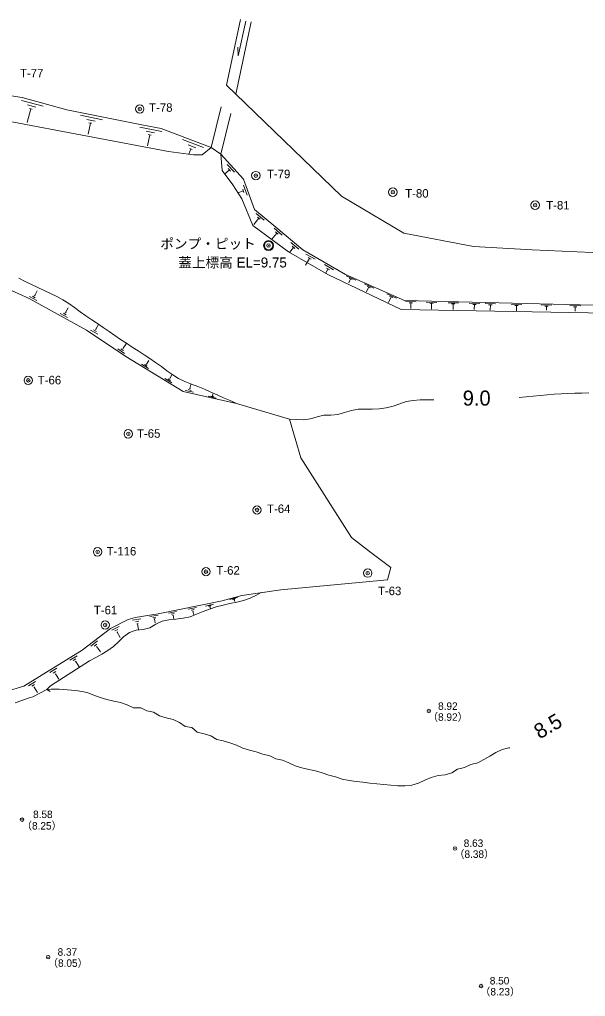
# Model space of a CAD drawing. Units: millimetres, scale not verified. Extents: x 56189 to 355068, y 31537 to 257017.
# Drawn here: x 237981 to 278406, y 187232 to 257017 of the extents above; entities that cross this region are included whole.
import ezdxf
from ezdxf.enums import TextEntityAlignment as Align

# ---------------------------------------------------------------- set-up
doc = ezdxf.new("R2010")
doc.units = ezdxf.units.MM
doc.header["$LTSCALE"] = 500
doc.header["$PDMODE"] = 32
doc.header["$PDSIZE"] = 250
doc.linetypes.add('DASHED_SPACED', pattern=[12, 6, -6])
doc.layers.add('0平面図-0通り芯', color=3, linetype='Continuous', lineweight=13)
doc.styles.add('MS-ゴシック-5.0-1.0', font='')
doc.styles.get('MS-ゴシック-5.0-1.0').set_extended_font_data('MS-ゴシック-5.0-1.0')

msp = doc.modelspace()

# ---------------------------------------------------------------- linework, layer by layer
at = {"layer": '0平面図-0通り芯'}
for p, q in [((253769, 257017), (252772.5, 252325.6)), ((253422, 251687.2), (254520.1, 256857.5)), ((254138.5, 256909.1), (253609.3, 254417.2)), ((253609.3, 254417.2), (253577.6, 255049.8)), ((252772.5, 252325.6), (253422, 251687.2)), ((235885.5, 251797.1), (238174.7, 251436.1)), ((238174.7, 251436.1), (241357.3, 250574.9)), ((253422, 251687.2), (260970, 244395.8)), ((241357.3, 250574.9), (246828.1, 249479.6)), ((248622.7, 247590.1), (237046.2, 249775.2)), ((246828.1, 249479.6), (248100.3, 249236.6)), ((248100.3, 249236.6), (251668.3, 247870.7)), ((251668.3, 247870.7), (251037.8, 247357.2)), ((252356.5, 247388.2), (251668.3, 247870.7)), ((250402.8, 247351.7), (248622.7, 247590.1)), ((251037.8, 247357.2), (250402.8, 247351.7)), ((252356.5, 247388.2), (252444.7, 246226.4)), ((252356.5, 247388.2), (253974.2, 245604.8)), ((252444.7, 246226.4), (253215.6, 245217.2)), ((253215.6, 245217.2), (253859.4, 244206.7)), ((253974.2, 245604.8), (254755, 243452.5)), ((260970, 244395.8), (265438.1, 241767.7)), ((253859.4, 244206.7), (254638, 242308.5)), ((254755, 243452.5), (256290, 242195.9)), ((254638, 242308.5), (257194.5, 240425.7)), ((256290, 242195.9), (258209.4, 240561.5)), ((265438.1, 241767.7), (270399.8, 240794.9)), ((270399.8, 240794.9), (274592.8, 240577.5)), ((238681, 237089), (231668.5, 240203)), ((257194.5, 240425.7), (260002.8, 238799.1)), ((258209.4, 240561.5), (261272.8, 238810.2)), ((286302.2, 240007), (274592.8, 240577.5)), ((260002.8, 238799.1), (265231.8, 236304.6)), ((261272.8, 238810.2), (265480.2, 236941.9)), ((238378.1, 238309.6), (237930.2, 238531.1)), ((238827.1, 238089.5), (238378.1, 238309.6)), ((239280.3, 237876.4), (238827.1, 238089.5)), ((239736.7, 237669), (239280.3, 237876.4)), ((240191.4, 237458.8), (239736.7, 237669)), ((240639.2, 237237), (240191.4, 237458.8)), ((242764.7, 234838.5), (238681, 237089)), ((241075.2, 236994.8), (240639.2, 237237)), ((241496, 236726.5), (241075.2, 236994.8)), ((241906.2, 236440.1), (241496, 236726.5)), ((284892, 236468.6), (265480.2, 236941.9)), ((242312.9, 236147.8), (241906.2, 236440.1)), ((242722.3, 235860), (242312.9, 236147.8)), ((265231.8, 236304.6), (284539.5, 235965.1)), ((243134.7, 235577.3), (242722.3, 235860)), ((243548.2, 235296.7), (243134.7, 235577.3)), ((243961.3, 235015.2), (243548.2, 235296.7)), ((245575.2, 232958), (242764.7, 234838.5)), ((244374, 234733), (243961.3, 235015.2)), ((244787.2, 234451.4), (244374, 234733)), ((245201.8, 234171.8), (244787.2, 234451.4)), ((245618.8, 233895.5), (245201.8, 234171.8)), ((246037.4, 233621.9), (245618.8, 233895.5)), ((246456.6, 233349.3), (246037.4, 233621.9)), ((246874.8, 233075.9), (246456.6, 233349.3)), ((249661.3, 230453.6), (245575.2, 232958)), ((247291, 232799.7), (246874.8, 233075.9)), ((247703.5, 232517.6), (247291, 232799.7)), ((248111, 232226.1), (247703.5, 232517.6)), ((248513.8, 231925.9), (248111, 232226.1)), ((248921, 231633.6), (248513.8, 231925.9)), ((249344, 231370.6), (248921, 231633.6)), ((249791.4, 231153.4), (249344, 231370.6)), ((250256.6, 230969.5), (249791.4, 231153.4)), ((253478.9, 229597.8), (249661.3, 230453.6)), ((250727.9, 230795.8), (250256.6, 230969.5)), ((251193.5, 230610.3), (250727.9, 230795.8)), ((251651, 230408.2), (251193.5, 230610.3)), ((252105, 230199.4), (251651, 230408.2)), ((276659.3, 230280.4), (277158.2, 230306.2)), ((277158.2, 230306.2), (277657.2, 230324.6)), ((277657.2, 230324.6), (278156.5, 230335.4)), ((278156.5, 230335.4), (278656, 230339.4)), ((252560.4, 229993.5), (252105, 230199.4)), ((253018.8, 229794), (252560.4, 229993.5)), ((253478.9, 229597.8), (253018.8, 229794)), ((257260.1, 228478.9), (253478.9, 229597.8)), ((265135.5, 229567.2), (265609.3, 229721.1)), ((265609.3, 229721.1), (266095.8, 229813.9)), ((266095.8, 229813.9), (266593.6, 229853.7)), ((266593.6, 229853.7), (267098.9, 229858.7)), ((267098.9, 229858.7), (267574.2, 229847.9)), ((273668.9, 230028.1), (274167.1, 230076.4)), ((274167.1, 230076.4), (274665.4, 230123.6)), ((274665.4, 230123.6), (275163.7, 230168.7)), ((275163.7, 230168.7), (275662.1, 230210.6)), ((275662.1, 230210.6), (276160.6, 230248.2)), ((276160.6, 230248.2), (276659.3, 230280.4)), ((260722.2, 228804.2), (261205, 228941.1)), ((261205, 228941.1), (261685.1, 229096.3)), ((261685.1, 229096.3), (262173.3, 229183.5)), ((262173.3, 229183.5), (262673.2, 229183.6)), ((262673.2, 229183.6), (263177.4, 229173.2)), ((263177.4, 229173.2), (263679.3, 229204.3)), ((263679.3, 229204.3), (264175.2, 229281.1)), ((264175.2, 229281.1), (264661.3, 229403.8)), ((264661.3, 229403.8), (265135.5, 229567.2)), ((258085, 225700.9), (257260.1, 228478.9)), ((257260.1, 228478.9), (257766.4, 228438.6)), ((257766.4, 228438.6), (258268.3, 228430.8)), ((258268.3, 228430.8), (258761.6, 228488.1)), ((258761.6, 228488.1), (259244.1, 228625)), ((259244.1, 228625), (259728.1, 228750.9)), ((259728.1, 228750.9), (260226.5, 228767)), ((260226.5, 228767), (260722.2, 228804.2)), ((261690.8, 220017.1), (258085, 225700.9)), ((262969.6, 219012.2), (261690.8, 220017.1)), ((264503.5, 217882.6), (262969.6, 219012.2)), ((264257.3, 216991.4), (264503.5, 217882.6)), ((256643.1, 216289.9), (264257.3, 216991.4)), ((252459, 215491.4), (253852.5, 215884.6)), ((253852.5, 215884.6), (256643.1, 216289.9)), ((253984.8, 215505.2), (254451.8, 215675.1)), ((254451.8, 215675.1), (254901.8, 215896.8)), ((254901.8, 215896.8), (255247.5, 216087.2)), ((247894.9, 214562.5), (252459, 215491.4)), ((251556.5, 214904), (252032.4, 215058.3)), ((252032.4, 215058.3), (252515.3, 215190.9)), ((252515.3, 215190.9), (253003.9, 215303.7)), ((253003.9, 215303.7), (253496.8, 215399.2)), ((253496.8, 215399.2), (253984.8, 215505.2)), ((245739.3, 214162.7), (246246.1, 214294.1)), ((246246.1, 214294.1), (247894.9, 214562.5)), ((249155.5, 214193.9), (249666, 214250.8)), ((249666, 214250.8), (250159.5, 214356.4)), ((250159.5, 214356.4), (250628.5, 214529.3)), ((250628.5, 214529.3), (251089.1, 214725.7)), ((251089.1, 214725.7), (251556.5, 214904)), ((244474.9, 213516.6), (245739.3, 214162.7)), ((246819.4, 213442.8), (247295.8, 213554.6)), ((247295.8, 213554.6), (247708.8, 213838)), ((247708.8, 213838), (248158.2, 214035.4)), ((248158.2, 214035.4), (248646.6, 214138.1)), ((248646.6, 214138.1), (249155.5, 214193.9)), ((242456.3, 211975), (244474.9, 213516.6)), ((245064, 212578.9), (245418.2, 212933.1)), ((245418.2, 212933.1), (245834.5, 213220.7)), ((245834.5, 213220.7), (246309.7, 213393.4)), ((246309.7, 213393.4), (246819.4, 213442.8)), ((244299.4, 211948.7), (244699.8, 212242.5)), ((244699.8, 212242.5), (245064, 212578.9)), ((238287.6, 209398.5), (242456.3, 211975)), ((243425.9, 211446.9), (243871.7, 211687.1)), ((243871.7, 211687.1), (244299.4, 211948.7)), ((240192.5, 209415.1), (242970.9, 211217.4)), ((242970.9, 211217.4), (243425.9, 211446.9)), ((237021, 209006.5), (238287.6, 209398.5)), ((239940.7, 209158.9), (240192.5, 209415.1)), ((238929.2, 208642.1), (239940.7, 209158.9)), ((239940.7, 209158.9), (240234.3, 209181.9)), ((239940.7, 209158.9), (240173.1, 209017.8)), ((240234.3, 209181.9), (240527.8, 209190.9)), ((240527.8, 209190.9), (240821, 209178.9)), ((240821, 209178.9), (241114.2, 209153.7)), ((241114.2, 209153.7), (241407.7, 209125.1)), ((241407.7, 209125.1), (241701.7, 209101.1)), ((241701.7, 209101.1), (241995.3, 209078.1)), ((241995.3, 209078.1), (242287.3, 209046.5)), ((242287.3, 209046.5), (242576.7, 208997.2)), ((242576.7, 208997.2), (242863.7, 208932.2)), ((242863.7, 208932.2), (243290.1, 208762.4)), ((243290.1, 208762.4), (243738.5, 208577.9)), ((237659.5, 208208.6), (238133.8, 208366.4)), ((238133.8, 208366.4), (238606.6, 208529.3)), ((238606.6, 208529.3), (238929.2, 208642.1)), ((243738.5, 208577.9), (244225.8, 208448.4)), ((244225.8, 208448.4), (244709.5, 208324.5)), ((244709.5, 208324.5), (245200.6, 208224.3)), ((245200.6, 208224.3), (245674.4, 208061.6)), ((245674.4, 208061.6), (246132.7, 207845.5)), ((246132.7, 207845.5), (246637.4, 207847.4)), ((246637.4, 207847.4), (247071, 207628.1)), ((247071, 207628.1), (247547, 207543.2)), ((247547, 207543.2), (247986.6, 207288.2)), ((247986.6, 207288.2), (248457.8, 207136)), ((248457.8, 207136), (248944.9, 207010.7)), ((248944.9, 207010.7), (249399.3, 206805.3)), ((249399.3, 206805.3), (249817.6, 206525.1)), ((249817.6, 206525.1), (250293.2, 206435.2)), ((250293.2, 206435.2), (250678.8, 206122.6)), ((250678.8, 206122.6), (251165.9, 205989.7)), ((251165.9, 205989.7), (251642.5, 205838.9)), ((251642.5, 205838.9), (252065.8, 205579.3)), ((252065.8, 205579.3), (252523.5, 205481.9)), ((252523.5, 205481.9), (252998, 205343)), ((252998, 205343), (253476.2, 205194.2)), ((253476.2, 205194.2), (253924.7, 204972.8)), ((253924.7, 204972.8), (254401.1, 204821.7)), ((254401.1, 204821.7), (254886.8, 204703.4)), ((254886.8, 204703.4), (255360, 204541.9)), ((255360, 204541.9), (255849.7, 204429.8)), ((271577.3, 204400.5), (271997.8, 204670.5)), ((271997.8, 204670.5), (272456.3, 204861.7)), ((272456.3, 204861.7), (272940.9, 204987.4)), ((272940.9, 204987.4), (272998.2, 205002.2)), ((255849.7, 204429.8), (256295.8, 204208.8)), ((256295.8, 204208.8), (256760.5, 204103.4)), ((256760.5, 204103.4), (257218.9, 203922.6)), ((257218.9, 203922.6), (257671.5, 203714)), ((269763.1, 203593.6), (270221.5, 203794)), ((270221.5, 203794), (270708.4, 203918.1)), ((270708.4, 203918.1), (271137.3, 204162.4)), ((271137.3, 204162.4), (271577.3, 204400.5)), ((257671.5, 203714), (258150.2, 203569)), ((258150.2, 203569), (258636.2, 203453.1)), ((258636.2, 203453.1), (259124.3, 203341.1)), ((259124.3, 203341.1), (259604.9, 203208.9)), ((259604.9, 203208.9), (260070.5, 203035.4)), ((267874.3, 203006.3), (268379.4, 203074.7)), ((268379.4, 203074.7), (268855.9, 203206.8)), ((268855.9, 203206.8), (269274.9, 203475.7)), ((269274.9, 203475.7), (269763.1, 203593.6)), ((260070.5, 203035.4), (260556.2, 202913.5)), ((260556.2, 202913.5), (261029.9, 202752.6)), ((261029.9, 202752.6), (261520, 202658.1)), ((261520, 202658.1), (262017.5, 202596.3)), ((262017.5, 202596.3), (262512.8, 202528)), ((262512.8, 202528), (263008.7, 202468.3)), ((263008.7, 202468.3), (263506.3, 202419.4)), ((263506.3, 202419.4), (264004, 202368.7)), ((266000.2, 202329.2), (266477.4, 202472.9)), ((266477.4, 202472.9), (266932.3, 202682.4)), ((266932.3, 202682.4), (267392.5, 202875.5)), ((267392.5, 202875.5), (267874.3, 203006.3)), ((264004, 202368.7), (264501.3, 202314.3)), ((264501.3, 202314.3), (264999.7, 202275)), ((264999.7, 202275), (265501, 202272.2)), ((265501, 202272.2), (266000.2, 202329.2))]:
    msp.add_line(p, q, dxfattribs=at)
at = {"layer": '0平面図-0通り芯', "linetype": 'DASHED_SPACED'}
for p, q in [((251668.3, 247870.7), (252772.5, 252325.6)), ((252356.5, 247388.2), (253533.5, 252137))]:
    msp.add_line(p, q, dxfattribs=at)
at = {"layer": '0平面図-0通り芯', "color": 4}
for p, q in [((239668.6, 250824.7), (238124.1, 251242.6)), ((238791.9, 250647.5), (238523, 249654.2)), ((239133.7, 250762.2), (238554.5, 250919)), ((238888.4, 250621.4), (238695.3, 250673.6)), ((243904.1, 249861), (242335.2, 250175.1)), ((243374.5, 249763.1), (242786.2, 249880.9)), ((243041.1, 249625.9), (242883, 248836.4)), ((243139.2, 249606.2), (242943, 249645.5)), ((248139.3, 249025.6), (246567.7, 249325.7)), ((247610.7, 248922.9), (247021.3, 249035.5)), ((247278.5, 248782.7), (247129.2, 248001)), ((247376.7, 248764), (247180.3, 248801.5)), ((251117.8, 247867.3), (249623.5, 248439.4)), ((250579.3, 247859.3), (250019, 248073.8)), ((250227.6, 247779.8), (250080.3, 247394.9)), ((250321, 247744), (250134.2, 247815.5)), ((253325.7, 246107.5), (252821.9, 246663.1)), ((253052.2, 246197), (252884.3, 246382.2)), ((252968.2, 246289.6), (252630.5, 245983.2)), ((254231.5, 244477.9), (253975.7, 245182.9)), ((253969.6, 244781.8), (253582.5, 244641.3)), ((254012.2, 244664.3), (253927, 244899.3)), ((255452.9, 242697.1), (254872.5, 243172.1)), ((255169.1, 242745.2), (254975.7, 242903.5)), ((255072.4, 242824.4), (254711.4, 242383.3)), ((256362.1, 241760.1), (255992.6, 241326.1)), ((256740.1, 241625.5), (256169, 242111.7)), ((256457.3, 241679.1), (256267, 241841.2)), ((257940.3, 240603.5), (257369.2, 241089.7)), ((257657.5, 240657.1), (257467.2, 240819.2)), ((257562.3, 240738.1), (257262.7, 240386.2)), ((259091.6, 239893), (258440.6, 240265.2)), ((258695.4, 239955.4), (258412.5, 239460.5)), ((258803.9, 239893.4), (258586.8, 240017.4)), ((260413.1, 239137.5), (259762, 239509.8)), ((260016.8, 239199.9), (259833.8, 238879.8)), ((260125.4, 239137.9), (259908.3, 239262)), ((262003.8, 238403.5), (261318.3, 238707.9)), ((261630.6, 238487.2), (261508.9, 238213)), ((261744.9, 238436.5), (261516.4, 238537.9)), ((263300.5, 237827.7), (262615.1, 238132.1)), ((239032.9, 237323.2), (239098.5, 237287)), ((239065.7, 237305.1), (239246.7, 237633.6)), ((262927.3, 237911.4), (262769.6, 237556)), ((263041.6, 237860.6), (262813.1, 237962.1)), ((264901.6, 237116.7), (264216.2, 237421.1)), ((238682.3, 237231), (239207.8, 236941.4)), ((238906.8, 237250), (239103.9, 237141.4)), ((264528.5, 237200.4), (264348.5, 236795)), ((264642.7, 237149.6), (264414.2, 237251.1)), ((266310.5, 236846.6), (265560.8, 236864.9)), ((266058.8, 236777.7), (265808.8, 236783.8)), ((265933.8, 236780.7), (265924.1, 236381.6)), ((267783.5, 236810.7), (267033.8, 236828.9)), ((267531.8, 236741.8), (267281.8, 236747.9)), ((267406.8, 236744.8), (267396.7, 236330.2)), ((269338.8, 236772.8), (268589, 236791)), ((269087.1, 236703.9), (268837.1, 236710)), ((268962.1, 236706.9), (268952.3, 236305.4)), ((270853.2, 236735.9), (270103.5, 236754.1)), ((270601.5, 236667), (270351.5, 236673)), ((270476.5, 236670), (270467.5, 236297.2)), ((271991.3, 236708.1), (271241.6, 236726.4)), ((271739.6, 236639.2), (271489.6, 236645.3)), ((271614.6, 236642.3), (271605, 236246.1)), ((273856, 236662.6), (273106.2, 236680.9)), ((273604.2, 236593.8), (273354.3, 236599.9)), ((273479.2, 236596.8), (273469.9, 236212)), ((276001, 236610.4), (275251.3, 236628.6)), ((278046.2, 236560.5), (277296.4, 236578.8)), ((240890.6, 236014), (241416.1, 235724.5)), ((241115.2, 236033), (241312.2, 235924.4)), ((241241.2, 236106.3), (241306.9, 236070.1)), ((241274, 236088.2), (241455, 236416.6)), ((275749.3, 236541.5), (275499.3, 236547.5)), ((275624.3, 236544.5), (275617, 236244.6)), ((277794.5, 236491.6), (277544.5, 236497.7)), ((277669.5, 236494.7), (277662.2, 236194.8)), ((243429.4, 234900.4), (243610.4, 235228.8)), ((243046, 234826.2), (243571.5, 234536.7)), ((243270.6, 234845.2), (243467.6, 234736.6)), ((243396.6, 234918.5), (243462.3, 234882.3)), ((245380.4, 233539.6), (245588.9, 233851.3)), ((244992, 233498.7), (245490.6, 233165)), ((245217.3, 233498.3), (245404.3, 233373.2)), ((245349.2, 233560.5), (245411.5, 233518.8)), ((246689.2, 232392.5), (247200.7, 232079)), ((247017.5, 232425.9), (247081.4, 232386.7)), ((247049.5, 232406.3), (247206.2, 232662.1)), ((246901.3, 232379.8), (247093.1, 232262.2)), ((248354.5, 231371.8), (248866.1, 231058.2)), ((248566.6, 231359), (248758.5, 231241.5)), ((248682.9, 231405.1), (248746.8, 231365.9)), ((248714.8, 231385.5), (248871.6, 231641.3)), ((249817.8, 230520.9), (250403.3, 230389.7)), ((250022.7, 230577.5), (250242.2, 230528.3)), ((250117.7, 230658.7), (250190.9, 230642.3)), ((250154.3, 230650.5), (250219.9, 230943.2)), ((251452.6, 230103.3), (252038.1, 229972)), ((251646.5, 230111.1), (251866, 230061.8)), ((251730.6, 230143.4), (251803.8, 230127)), ((251767.2, 230135.2), (251800, 230281.6)), ((253580.1, 215755.8), (253002.6, 215592.8)), ((253413.1, 215656.7), (253196.6, 215595.6)), ((250616.6, 215014.4), (250028.7, 214894.8)), ((251837, 215264), (251259.5, 215101)), ((251670.1, 215164.9), (251453.6, 215103.8)), ((251611.5, 215096.4), (251539.3, 215076.1)), ((251575.4, 215086.2), (251616.1, 214941.9)), ((253354.6, 215588.2), (253282.4, 215567.9)), ((253318.5, 215578), (253359.2, 215433.7)), ((247886.3, 214459.8), (247294.1, 214363.4)), ((247717.3, 214331), (247495.3, 214294.8)), ((249201.7, 214726.4), (248613.7, 214606.8)), ((249037.9, 214591.1), (248817.4, 214546.2)), ((248984.3, 214478.1), (248910.8, 214463.1)), ((248947.6, 214470.6), (249007.4, 214176.6)), ((250452.9, 214879), (250232.4, 214834.1)), ((250399.3, 214766.1), (250325.8, 214751.1)), ((250362.6, 214758.6), (250422.4, 214464.6)), ((245097.5, 213666.4), (244563.2, 213393.4)), ((246654.2, 214208.6), (246062, 214112.2)), ((246493.3, 214030.4), (246271.2, 213994.3)), ((246443.4, 213870.3), (246369.3, 213858.2)), ((246406.3, 213864.3), (246478.6, 213420.1)), ((247659.4, 214220.2), (247585.3, 214208.2)), ((247622.4, 214214.2), (247670.5, 213918.1)), ((244998.8, 213447.5), (244798.4, 213345.1)), ((245000.3, 213279.8), (244933.5, 213245.6)), ((244966.9, 213262.7), (245171.6, 212862)), ((243557, 212626.9), (243080.1, 212262.7)), ((243499, 212393.9), (243320.2, 212257.3)), ((243530.5, 212229.1), (243470.9, 212183.6)), ((243500.7, 212206.4), (243773.8, 211848.8)), ((242095, 211575.4), (241584.6, 211259.9)), ((242014.4, 211349.2), (241823, 211230.9)), ((242029.4, 211182.1), (241965.6, 211142.7)), ((241997.5, 211162.4), (242234.1, 210779.6)), ((240648.6, 210681.4), (240138.2, 210366)), ((240568, 210455.2), (240376.6, 210337)), ((240583, 210288.2), (240519.2, 210248.8)), ((240551.1, 210268.5), (240787.7, 209885.7)), ((239121.8, 209737.7), (238611.4, 209422.3)), ((239041.1, 209511.5), (238849.7, 209393.3)), ((239056.2, 209344.5), (238992.4, 209305.1)), ((239024.3, 209324.8), (239260.9, 208942))]:
    msp.add_line(p, q, dxfattribs=at)
at = {"layer": '0平面図-0通り芯'}
for centre, radius in [((246570.6, 250626.7), 300), ((254861, 245866.7), 300), ((264647.5, 244686.5), 300), ((274813, 243759), 300), ((255769.6, 240872), 350), ((255769.6, 240872), 300), ((238606, 231244.1), 300), ((245747.5, 227421.8), 300), ((254944.2, 221983.3), 300), ((243559.8, 218991), 300), ((251298.7, 217574.5), 300), ((262854.3, 217474.2), 300), ((244100.9, 213768.8), 300)]:
    msp.add_circle(centre, radius, dxfattribs=at)
at = {"layer": '0平面図-0通り芯', "color": 7}
for p in [(246570.6, 250626.7), (254861, 245866.7), (264647.5, 244686.5), (274813, 243759), (255769.6, 240872), (238606, 231244.1), (245747.5, 227421.8), (254944.2, 221983.3), (243559.8, 218991), (251298.7, 217574.5), (262854.3, 217474.2), (244100.9, 213768.8), (267220.2, 207627), (238158.2, 199862.3), (269084.2, 197802.2), (240022.1, 190037.6), (270948.1, 187977.5)]:
    msp.add_point(p, dxfattribs=at)

# ---------------------------------------------------------------- texts
at = {"layer": '0平面図-0通り芯', "color": 4, "style": 'MS-ゴシック-5.0-1.0'}
for s, height, p in [('T-77', 607.6, (238014.4, 252703.1)), ('T-78', 607.6, (247237.5, 250245.8)), ('T-79', 607.6, (255652.9, 245499.6)), ('T-80', 607.6, (265530.5, 244113.7)), ('T-81', 607.6, (275603.3, 243266.4)), ('T-66', 607.6, (239282.7, 230774.9)), ('T-65', 607.6, (246372.2, 226961.2)), ('T-64', 607.6, (255661.9, 221583)), ('T-116', 607.6, (244199.1, 218551)), ('T-62', 607.6, (252043.8, 217182.6)), ('T-63', 607.6, (263582.6, 215715.8)), ('T-61', 607.6, (243292, 214346.8)), ('8.92', 536.1, (267879.2, 207542.6)), ('（8.92）', 536.1, (267145.9, 206761.9)), ('8.58', 536.1, (238947.1, 199812.5)), ('（8.25）', 536.1, (238142.2, 198994.7)), ('8.63', 536.1, (269709.6, 197750.1)), ('（8.38）', 536.1, (269034.3, 196970.2)), ('8.37', 536.1, (240700.8, 189979.6)), ('（8.05）', 536.1, (240000, 189185.3)), ('8.50', 536.1, (271571.3, 187928.9)), ('（8.23）', 536.1, (270883.9, 187141.4))]:
    msp.add_text(s, height=height, dxfattribs=at).set_placement(p, align=Align.BOTTOM_LEFT)
at = {"layer": '0平面図-0通り芯', "color": 7, "style": 'MS-ゴシック-5.0-1.0'}
for s, p in [('ポンプ・ピット', (248035.2, 240431.9)), ('蓋上標高 EL=9.75', (249318.9, 239089.8))]:
    msp.add_text(s, height=714.8, dxfattribs=at).set_placement(p, align=Align.BOTTOM_LEFT)
at = {"layer": '0平面図-0通り芯', "style": 'MS-ゴシック-5.0-1.0'}
msp.add_text('9.0', height=1072, dxfattribs=at).set_placement((269640.5, 229119.5), align=Align.BOTTOM_LEFT)
msp.add_text('8.5', height=1072, rotation=29.995, dxfattribs=at).set_placement((275288.5, 205307.9), align=Align.BOTTOM_LEFT)

doc.saveas('drawing.dxf')
